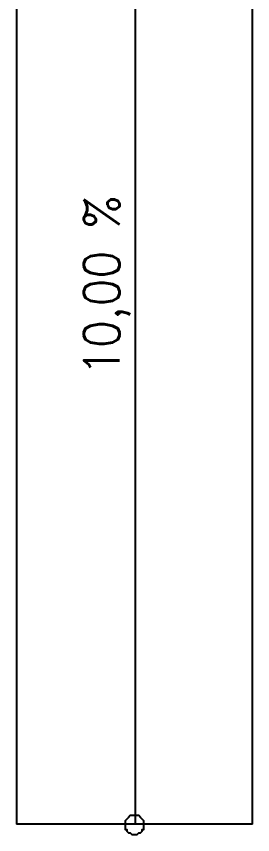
# Model space of a CAD drawing. Header units: millimetres. Extents: x 0 to 420, y 0 to 297.
# Drawn here: x 187.2 to 193, y 68.66 to 88.74 of the extents above; entities that cross this region are included whole.
import ezdxf

# ---------------------------------------------------------------- set-up
doc = ezdxf.new("R2010")
doc.units = ezdxf.units.MM
doc.layers.get('0').update_dxf_attribs({"linetype": 'CONTINUOUS'})
doc.styles.get("Standard").update_dxf_attribs({"font": 'STANDARD'})

msp = doc.modelspace()

# ---------------------------------------------------------------- linework, layer by layer
at = {"color": 0, "true_color": 0x000007}
for points in [[(192.997667, 68.918667), (192.997667, 94.996), (187.198, 94.996), (187.198, 68.918667)], [(190.119, 68.918667), (190.119, 94.996), (192.997667, 92.921667)], [(192.997667, 68.918667), (187.198, 68.918667)]]:
    msp.add_lwpolyline(points, dxfattribs=at)
msp.add_lwpolyline([(190.119, 69.130333), (190.076667, 69.130333), (190.034333, 69.130333), (189.992, 69.130333), (189.949667, 69.088), (189.907333, 69.045667), (189.865, 69.003333), (189.865, 68.961), (189.865, 68.918667), (189.865, 68.876333), (189.865, 68.834), (189.865, 68.791667), (189.907333, 68.791667), (189.907333, 68.749333), (189.949667, 68.707), (189.992, 68.707), (190.034333, 68.664667), (190.076667, 68.664667), (190.119, 68.664667), (190.161333, 68.664667), (190.203667, 68.707), (190.246, 68.707), (190.288333, 68.749333), (190.288333, 68.791667), (190.330667, 68.791667), (190.330667, 68.834), (190.330667, 68.876333), (190.330667, 68.918667), (190.330667, 68.961), (190.330667, 69.003333), (190.288333, 69.045667), (190.246, 69.088), (190.203667, 69.130333), (190.161333, 69.130333)], close=True, dxfattribs=at)

# ---------------------------------------------------------------- texts
at = {"color": 0, "true_color": 0x000007, "insert": (189.992003, 79.925337), "char_height": 0.872032, "width": 4.28749084, "attachment_point": 7, "rotation": 90}
msp.add_mtext('10,00 %', dxfattribs=at)

doc.saveas('drawing.dxf')
